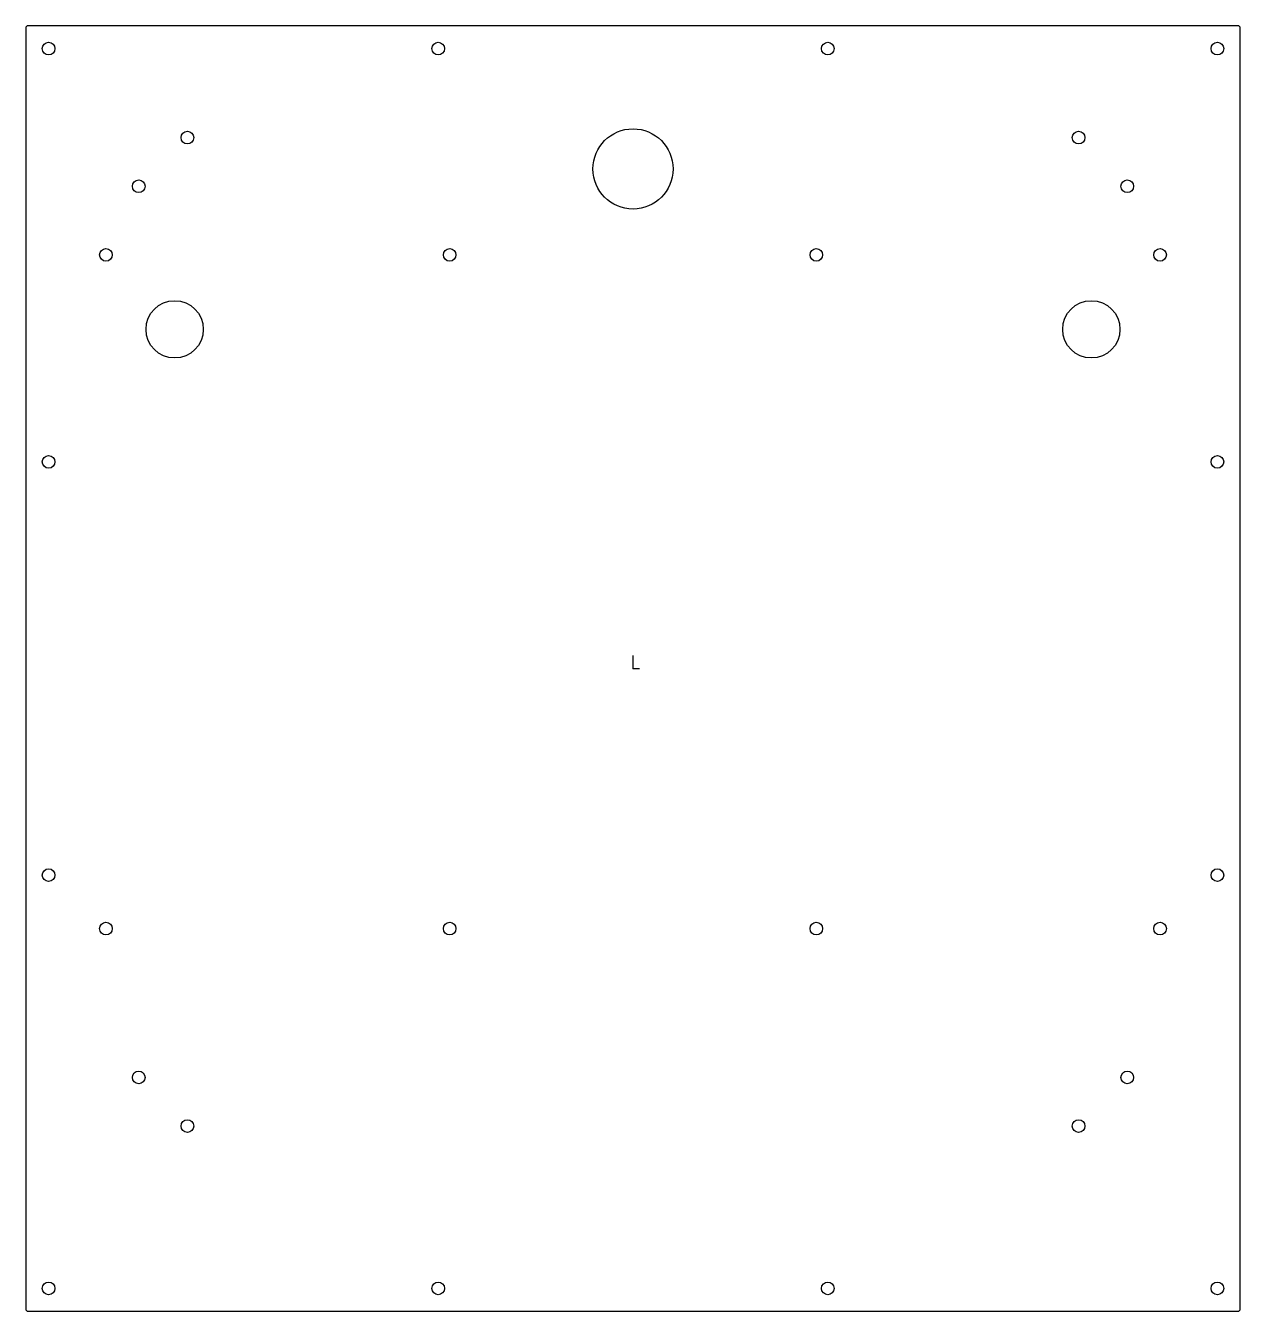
# Model space of a CAD drawing. Header units: millimetres. Extents: x -265 to 265, y -280 to 281.
import ezdxf

# ---------------------------------------------------------------- set-up
doc = ezdxf.new("R2010")
doc.units = ezdxf.units.MM
doc.header["$PDSIZE"] = -1

msp = doc.modelspace()

# ---------------------------------------------------------------- linework, layer by layer
at = {"color": 7, "linetype": 'Continuous', "lineweight": 25}
for p, q in [((264, 280.5), (-264, 280.5)), ((-265, 279.5), (-265, -279.5)), ((265, -279.5), (265, 279.5)), ((-264, -280.5), (264, -280.5))]:
    msp.add_line(p, q, dxfattribs=at)
at = {"color": 7, "linetype": 'Continuous'}
for q in [(0, 5.69), (2.85, 0)]:
    msp.add_line((0, 0), q, dxfattribs=at)
at = {"color": 7, "linetype": 'Continuous', "lineweight": 25}
for centre, radius in [((-255, 270.5), 2.75), ((-85, 270.5), 2.75), ((85, 270.5), 2.75), ((255, 270.5), 2.75), ((-194.46, 231.68), 2.75), ((0, 218), 17.5), ((194.46, 231.68), 2.75), ((-215.68, 210.46), 2.75), ((215.68, 210.46), 2.75), ((-230, 180.5), 2.75), ((-80, 180.5), 2.75), ((80, 180.5), 2.75), ((230, 180.5), 2.75), ((-200, 148), 12.5), ((200, 148), 12.5), ((-255, 90.17), 2.75), ((255, 90.17), 2.75), ((-255, -90.17), 2.75), ((255, -90.17), 2.75), ((-230, -113.5), 2.75), ((-80, -113.5), 2.75), ((80, -113.5), 2.75), ((230, -113.5), 2.75), ((-215.68, -178.46), 2.75), ((215.68, -178.46), 2.75), ((-194.46, -199.68), 2.75), ((194.46, -199.68), 2.75), ((-255, -270.5), 2.75), ((-85, -270.5), 2.75), ((85, -270.5), 2.75), ((255, -270.5), 2.75)]:
    msp.add_circle(centre, radius, dxfattribs=at)
for centre, start, end in [((-264, 279.5), 90, 180), ((264, 279.5), 360, 90), ((-264, -279.5), 180, 270), ((264, -279.5), 270, 0)]:
    msp.add_arc(centre, 1, start, end, dxfattribs=at)
at = {"color": 7, "linetype": 'Continuous'}
msp.add_point((0, 0), dxfattribs=at)

doc.saveas('drawing.dxf')
